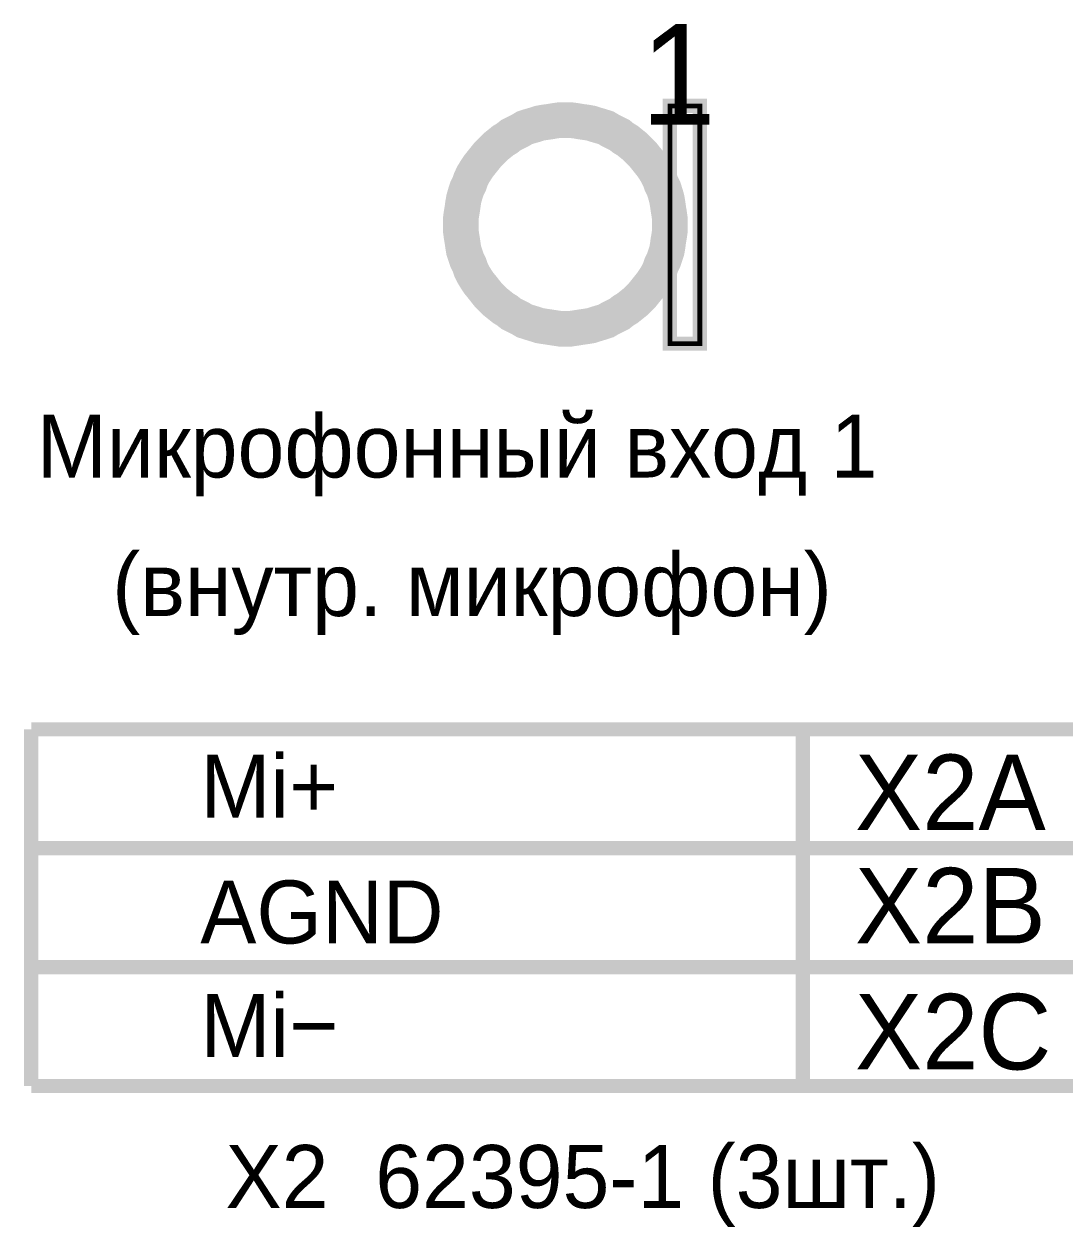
# Model space of a CAD drawing. Header units: millimetres. Extents: x 0 to 420, y 0 to 297.
# Drawn here: x 43.69 to 65.59, y 233.28 to 258.58 of the extents above; entities that cross this region are included whole.
import ezdxf

# ---------------------------------------------------------------- set-up
doc = ezdxf.new("R2010")
doc.units = ezdxf.units.MM
doc.layers.add('Sheet', color=255, linetype='Continuous')

msp = doc.modelspace()

# ---------------------------------------------------------------- linework, layer by layer
at = {"layer": 'Sheet'}
for points, const_width in [([(52.881, 254.361), (52.881, 254.477), (52.897, 254.593), (52.914, 254.692), (52.93, 254.808), (52.947, 254.907), (52.98, 255.023), (53.013, 255.123), (53.063, 255.222), (53.096, 255.321), (53.145, 255.421), (53.195, 255.503), (53.261, 255.603), (53.328, 255.686), (53.394, 255.768), (53.46, 255.851), (53.526, 255.917), (53.609, 256), (53.692, 256.066), (53.774, 256.133), (53.857, 256.182), (53.94, 256.249), (54.039, 256.298), (54.139, 256.348), (54.221, 256.398), (54.321, 256.431), (54.436, 256.464), (54.536, 256.497), (54.635, 256.514), (54.751, 256.53), (54.85, 256.547), (54.966, 256.563), (55.082, 256.563)], 0.749), ([(55.082, 256.563), (54.966, 256.563), (54.85, 256.547), (54.751, 256.53), (54.635, 256.514), (54.536, 256.497), (54.436, 256.464), (54.321, 256.431), (54.221, 256.398), (54.139, 256.348), (54.039, 256.298), (53.94, 256.249), (53.857, 256.182), (53.774, 256.133), (53.692, 256.066), (53.609, 256), (53.526, 255.917), (53.46, 255.851), (53.394, 255.768), (53.328, 255.686), (53.261, 255.603), (53.195, 255.503), (53.145, 255.421), (53.096, 255.321), (53.063, 255.222), (53.013, 255.123), (52.98, 255.023), (52.947, 254.907), (52.93, 254.808), (52.914, 254.692), (52.897, 254.593), (52.881, 254.477), (52.881, 254.361)], 0.749), ([(55.082, 256.563), (55.082, 256.563)], 0.749), ([(55.082, 256.563), (55.198, 256.563), (55.314, 256.547), (55.413, 256.53), (55.529, 256.514), (55.628, 256.497), (55.727, 256.464), (55.843, 256.431), (55.943, 256.398), (56.025, 256.348), (56.125, 256.298), (56.224, 256.249), (56.307, 256.182), (56.39, 256.133), (56.472, 256.066), (56.555, 256), (56.638, 255.917), (56.704, 255.851), (56.77, 255.768), (56.836, 255.686), (56.903, 255.603), (56.969, 255.503), (57.018, 255.421), (57.068, 255.321), (57.101, 255.222), (57.151, 255.123), (57.184, 255.023), (57.217, 254.907), (57.234, 254.808), (57.25, 254.692), (57.267, 254.593), (57.283, 254.477), (57.283, 254.361)], 0.749), ([(57.283, 254.361), (57.283, 254.477), (57.267, 254.593), (57.25, 254.692), (57.234, 254.808), (57.217, 254.907), (57.184, 255.023), (57.151, 255.123), (57.101, 255.222), (57.068, 255.321), (57.018, 255.421), (56.969, 255.503), (56.903, 255.603), (56.836, 255.686), (56.77, 255.768), (56.704, 255.851), (56.638, 255.917), (56.555, 256), (56.472, 256.066), (56.39, 256.133), (56.307, 256.182), (56.224, 256.249), (56.125, 256.298), (56.025, 256.348), (55.943, 256.398), (55.843, 256.431), (55.727, 256.464), (55.628, 256.497), (55.529, 256.514), (55.413, 256.53), (55.314, 256.547), (55.198, 256.563), (55.082, 256.563)], 0.749), ([(55.082, 252.175), (54.966, 252.175), (54.85, 252.192), (54.751, 252.208), (54.635, 252.225), (54.536, 252.241), (54.436, 252.274), (54.321, 252.308), (54.221, 252.341), (54.139, 252.39), (54.039, 252.44), (53.94, 252.49), (53.857, 252.556), (53.774, 252.606), (53.692, 252.672), (53.609, 252.738), (53.526, 252.821), (53.46, 252.887), (53.394, 252.97), (53.328, 253.053), (53.261, 253.136), (53.195, 253.235), (53.145, 253.318), (53.096, 253.417), (53.063, 253.516), (53.013, 253.616), (52.98, 253.715), (52.947, 253.814), (52.93, 253.914), (52.914, 254.03), (52.897, 254.129), (52.881, 254.245), (52.881, 254.361)], 0.749), ([(52.881, 254.361), (52.881, 254.361)], 0.749), ([(52.881, 254.361), (52.881, 254.245), (52.897, 254.129), (52.914, 254.03), (52.93, 253.914), (52.947, 253.814), (52.98, 253.715), (53.013, 253.616), (53.063, 253.516), (53.096, 253.417), (53.145, 253.318), (53.195, 253.235), (53.261, 253.136), (53.328, 253.053), (53.394, 252.97), (53.46, 252.887), (53.526, 252.821), (53.609, 252.738), (53.692, 252.672), (53.774, 252.606), (53.857, 252.556), (53.94, 252.49), (54.039, 252.44), (54.139, 252.39), (54.221, 252.341), (54.321, 252.308), (54.436, 252.274), (54.536, 252.241), (54.635, 252.225), (54.751, 252.208), (54.85, 252.192), (54.966, 252.175), (55.082, 252.175)], 0.749), ([(57.283, 254.361), (57.283, 254.245), (57.267, 254.129), (57.25, 254.03), (57.234, 253.914), (57.217, 253.814), (57.184, 253.715), (57.151, 253.616), (57.101, 253.516), (57.068, 253.417), (57.018, 253.318), (56.969, 253.235), (56.903, 253.136), (56.836, 253.053), (56.77, 252.97), (56.704, 252.887), (56.638, 252.821), (56.555, 252.738), (56.472, 252.672), (56.39, 252.606), (56.307, 252.556), (56.224, 252.49), (56.125, 252.44), (56.025, 252.39), (55.943, 252.341), (55.843, 252.308), (55.727, 252.274), (55.628, 252.241), (55.529, 252.225), (55.413, 252.208), (55.314, 252.192), (55.198, 252.175), (55.082, 252.175)], 0.749), ([(55.082, 252.175), (55.198, 252.175), (55.314, 252.192), (55.413, 252.208), (55.529, 252.225), (55.628, 252.241), (55.727, 252.274), (55.843, 252.308), (55.943, 252.341), (56.025, 252.39), (56.125, 252.44), (56.224, 252.49), (56.307, 252.556), (56.39, 252.606), (56.472, 252.672), (56.555, 252.738), (56.638, 252.821), (56.704, 252.887), (56.77, 252.97), (56.836, 253.053), (56.903, 253.136), (56.969, 253.235), (57.018, 253.318), (57.068, 253.417), (57.101, 253.516), (57.151, 253.616), (57.184, 253.715), (57.217, 253.814), (57.234, 253.914), (57.25, 254.03), (57.267, 254.129), (57.283, 254.245), (57.283, 254.361)], 0.749), ([(57.283, 254.361), (57.283, 254.361), (57.283, 254.361), (57.283, 254.361), (57.283, 254.361), (57.283, 254.361), (57.283, 254.361), (57.283, 254.361), (57.283, 254.361), (57.283, 254.361), (57.283, 254.361), (57.283, 254.361), (57.283, 254.361), (57.283, 254.361), (57.283, 254.361), (57.283, 254.361), (57.283, 254.361), (57.283, 254.361), (57.283, 254.361), (57.283, 254.361), (57.283, 254.361), (57.283, 254.361), (57.283, 254.361), (57.283, 254.361), (57.283, 254.361), (57.283, 254.361), (57.283, 254.361), (57.283, 254.361), (57.283, 254.361), (57.283, 254.361), (57.283, 254.361), (57.283, 254.361), (57.283, 254.361)], 0.749), ([(57.283, 254.361), (57.283, 254.361)], 0.749), ([(68.819, 243.747), (43.844, 243.747)], 0.3), ([(43.844, 243.747), (43.844, 241.246)], 0.3), ([(60.08, 243.747), (60.08, 241.246)], 0.3), ([(43.844, 241.246), (68.819, 241.246)], 0.3), ([(68.819, 241.246), (43.844, 241.246)], 0.3), ([(43.844, 241.246), (43.844, 238.746)], 0.3), ([(60.08, 241.246), (60.08, 238.746)], 0.3), ([(43.844, 238.746), (68.819, 238.746)], 0.3), ([(68.819, 238.746), (43.844, 238.746)], 0.3), ([(43.844, 238.746), (43.844, 236.245)], 0.3), ([(60.08, 238.746), (60.08, 236.245)], 0.3), ([(43.844, 236.245), (68.819, 236.245)], 0.3)]:
    msp.add_lwpolyline(points, dxfattribs=dict(at, const_width=const_width))
for points, const_width in [([(57.283, 256.861), (57.912, 256.861), (57.912, 251.861), (57.283, 251.861), (57.283, 256.861)], 0.3), ([(57.283, 256.861), (57.283, 251.861), (57.912, 251.861), (57.912, 256.861), (57.283, 256.861), (57.283, 256.861)], 0.0991)]:
    msp.add_lwpolyline(points, close=True, dxfattribs=dict(at, const_width=const_width))

# ---------------------------------------------------------------- texts
for s, height, p in [('1', 2.12, (56.671, 256.464)), ('Микрофонный вход 1', 1.32471, (43.96, 249.045)), ('(внутр. микрофон)', 1.32471, (45.549, 246.131)), ('Mi+', 1.3247, (47.402, 241.892)), ('X2A', 1.5897, (61.173, 241.627)), ('X2B', 1.5897, (61.173, 239.243)), ('AGND', 1.3247, (47.402, 239.243)), ('Mi−', 1.3247, (47.402, 236.858)), ('X2C', 1.5897, (61.173, 236.593)), ('X2  62395-1 (3шт.)', 1.32471, (47.932, 233.679))]:
    msp.add_text(s, height=height, dxfattribs=at).set_placement(p)

doc.saveas('drawing.dxf')
